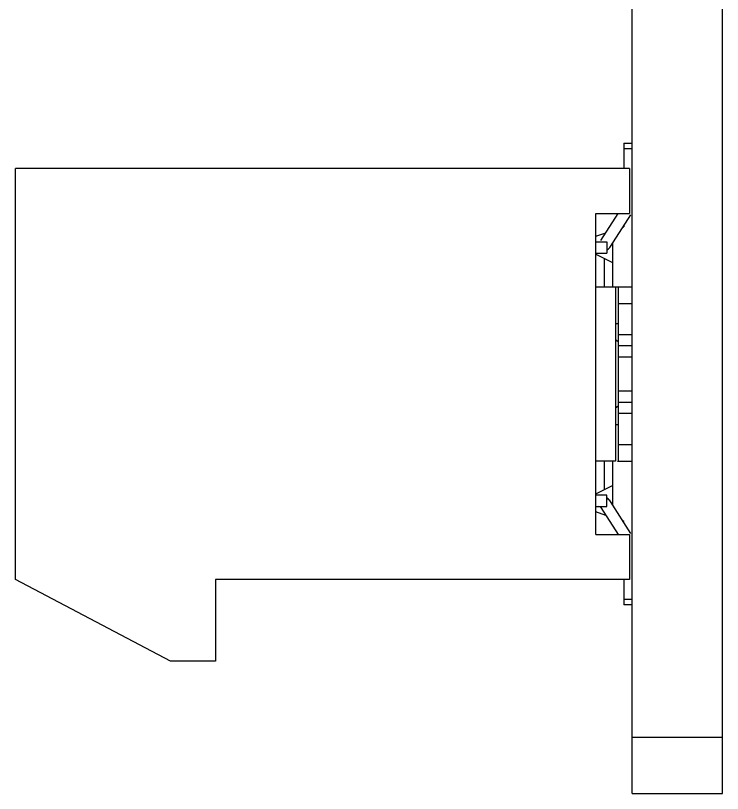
# Model space of a CAD drawing. Header units: millimetres. Extents: x 0 to 841, y 0 to 594.
# Drawn here: x 452.03 to 464.58, y 351.92 to 365.74 of the extents above; entities that cross this region are included whole.
import ezdxf

# ---------------------------------------------------------------- set-up
doc = ezdxf.new("R2010")
doc.units = ezdxf.units.MM
doc.header["$LTSCALE"] = 46.255
doc.layers.add('ASSEM_MEM', color=7, linetype='CONTINUOUS')

msp = doc.modelspace()

# ---------------------------------------------------------------- linework, layer by layer
at = {"layer": 'ASSEM_MEM', "color": 7, "linetype": 'CONTINUOUS'}
for p, q in [((462.983, 351.925), (462.983, 521.925)), ((464.583, 351.925), (464.583, 521.925)), ((462.833, 363.475), (462.983, 363.475)), ((462.833, 363.475), (462.833, 363.025)), ((462.983, 363.375), (462.833, 363.375)), ((462.933, 363.025), (452.033, 363.025)), ((452.033, 355.725), (452.033, 363.025)), ((462.933, 363.025), (462.933, 362.225)), ((462.333, 362.225), (462.933, 362.225)), ((462.333, 356.525), (462.333, 362.225)), ((462.425, 361.748), (462.729, 362.225)), ((462.593, 361.64), (462.954, 362.206)), ((462.813, 361.985), (462.833, 361.992)), ((462.833, 362.015), (462.833, 361.992)), ((462.333, 361.825), (462.512, 361.885)), ((462.333, 361.725), (462.533, 361.725)), ((462.533, 361.725), (462.533, 361.525)), ((462.633, 361.702), (462.633, 360.925)), ((462.333, 361.525), (462.533, 361.525)), ((462.333, 361.505), (462.633, 361.355)), ((462.483, 361.43), (462.483, 360.925)), ((462.333, 360.925), (462.983, 360.925)), ((462.683, 360.925), (462.683, 357.825)), ((462.733, 360.925), (462.733, 357.825)), ((462.983, 360.625), (462.733, 360.625)), ((462.683, 360.275), (462.733, 360.275)), ((462.733, 359.945), (462.683, 359.98)), ((462.733, 360.075), (462.983, 360.075)), ((462.983, 359.875), (462.733, 359.875)), ((462.983, 359.675), (462.733, 359.675)), ((462.733, 359.075), (462.983, 359.075)), ((462.733, 358.875), (462.983, 358.875)), ((462.733, 358.805), (462.683, 358.77)), ((462.983, 358.675), (462.733, 358.675)), ((462.733, 358.475), (462.683, 358.475)), ((462.733, 358.125), (462.983, 358.125)), ((462.683, 357.825), (462.333, 357.825)), ((462.483, 357.825), (462.483, 357.32)), ((462.633, 357.825), (462.633, 357.048)), ((462.72, 357.825), (462.983, 357.825)), ((462.333, 357.245), (462.633, 357.395)), ((462.533, 357.225), (462.333, 357.225)), ((462.533, 357.025), (462.533, 357.225)), ((462.954, 356.544), (462.593, 357.109)), ((462.333, 357.025), (462.533, 357.025)), ((462.425, 357.002), (462.729, 356.525)), ((462.512, 356.865), (462.333, 356.925)), ((462.833, 356.758), (462.813, 356.765)), ((462.833, 356.734), (462.833, 356.758)), ((462.333, 356.525), (462.933, 356.525)), ((462.933, 356.525), (462.933, 355.725)), ((454.783, 354.275), (452.033, 355.725)), ((462.933, 355.725), (455.583, 355.725)), ((455.583, 355.725), (455.583, 354.275)), ((462.833, 355.725), (462.833, 355.275)), ((462.833, 355.375), (462.983, 355.375)), ((462.983, 355.275), (462.833, 355.275)), ((455.583, 354.275), (454.783, 354.275)), ((462.983, 352.925), (464.583, 352.925)), ((462.983, 351.925), (464.583, 351.925))]:
    msp.add_line(p, q, dxfattribs=at)
for centre, radius, start, end in [((462.383, 361.775), 0.25, 308.3127, 327.4659), ((462.383, 356.975), 0.25, 32.5341, 51.6873), ((462.383, 356.975), 0.05, 32.5341, 90)]:
    msp.add_arc(centre, radius, start, end, dxfattribs=at)

doc.saveas('drawing.dxf')
